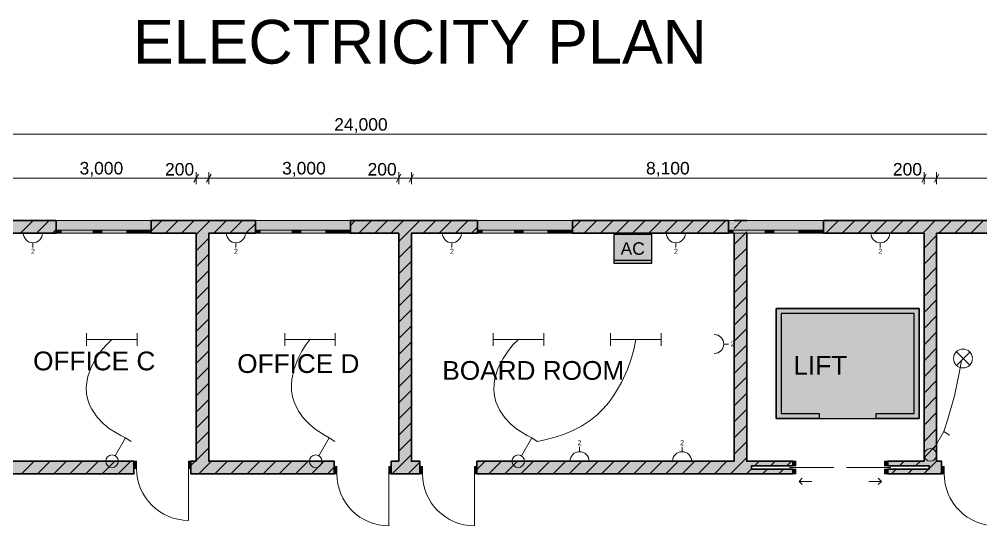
# Model space of a CAD drawing. Header units: millimetres. Extents: x 0.6 to 15.5, y 0.6 to 9.4.
# Drawn here: x 4.19 to 10.17, y 6.28 to 9.43 of the extents above; entities that cross this region are included whole.
import ezdxf

# ---------------------------------------------------------------- set-up
doc = ezdxf.new("R2010")
doc.units = ezdxf.units.MM
doc.layers.add('PDF_Geometry', color=7, linetype='Continuous')
doc.layers.add('PDF_Text', color=7, linetype='Continuous')
doc.layers.add('PDF_Solid Fills', color=7, linetype='Continuous', true_color=0xffffff)
doc.styles.add('PDF Arial-BoldMT', font='arial.ttf')
doc.styles.add('PDF ArialMT', font='arial.ttf')

msp = doc.modelspace()

# ---------------------------------------------------------------- hatches: boundary and pattern name
at = {"layer": 'PDF_Solid Fills', "transparency": 33554559}
for points in [[(3.9256, 8.1002), (3.9256, 8.1593), (3.9256, 8.179), (4.419, 8.179), (4.419, 8.1199), (4.419, 8.1002)], [(5.0095, 8.1002), (4.419, 8.1002), (4.419, 8.1199), (4.419, 8.179), (5.0095, 8.179), (5.0095, 8.1199)], [(5.0095, 8.1199), (5.0095, 8.179), (5.6578, 8.179), (5.6578, 8.1199), (5.6578, 8.1002), (5.0095, 8.1002)], [(6.2483, 8.1002), (5.6578, 8.1002), (5.6578, 8.1199), (5.6578, 8.179), (6.2483, 8.179), (6.2483, 8.1199)], [(6.2483, 8.1199), (6.2483, 8.179), (7.0395, 8.179), (7.0395, 8.1199), (7.0395, 8.1002), (6.2483, 8.1002)], [(7.63, 8.1002), (7.0395, 8.1002), (7.0395, 8.1199), (7.0395, 8.179), (7.63, 8.179), (7.63, 8.1199)], [(7.63, 8.1199), (7.63, 8.179), (8.5998, 8.179), (8.5998, 8.1199), (8.5998, 8.1002), (7.63, 8.1002)], [(9.1904, 8.1002), (8.5998, 8.1002), (8.5998, 8.1199), (8.5998, 8.179), (9.1904, 8.179), (9.1904, 8.1199)], [(9.8165, 8.179), (9.8165, 8.1002), (9.1904, 8.1002), (9.1904, 8.1199), (9.1904, 8.179)], [(4.008, 6.6829), (4.9022, 6.6829), (4.9022, 6.6376), (4.9022, 6.6042), (4.008, 6.6042), (4.008, 6.6494)], [(5.2566, 6.6376), (5.2566, 6.6829), (6.148, 6.6829), (6.148, 6.6494), (6.148, 6.6042), (5.2566, 6.6042)], [(6.5023, 6.6494), (6.5023, 6.6829), (6.681, 6.6829), (6.681, 6.6494), (6.681, 6.6042), (6.5023, 6.6042)], [(7.0353, 6.6042), (7.0353, 6.6494), (7.0353, 6.6829), (9.0005, 6.6829), (9.0005, 6.6534), (8.7426, 6.6534), (8.7426, 6.6337), (9.0005, 6.6337), (9.0005, 6.6042)], [(9.591, 6.6829), (9.926, 6.6829), (9.926, 6.6494), (9.926, 6.6042), (9.591, 6.6042), (9.591, 6.6337), (9.8489, 6.6337), (9.8489, 6.6534), (9.591, 6.6534)]]:
    msp.add_hatch(color=256, dxfattribs=at).paths.add_polyline_path(points)

# ---------------------------------------------------------------- linework, layer by layer
at = {"layer": 'PDF_Geometry', "lineweight": 13}
for points in [[(1.4853, 8.7155), (1.5093, 8.7155), (1.5881, 8.7155), (11.0369, 8.7155), (11.1157, 8.7155), (11.1397, 8.7155)], [(1.4853, 8.4433), (1.5093, 8.4433), (1.5881, 8.4433), (3.0054, 8.4433), (3.0841, 8.4433), (4.029, 8.4433), (4.1078, 8.4433), (5.2889, 8.4433), (5.3676, 8.4433), (6.5487, 8.4433), (6.6275, 8.4433), (9.8165, 8.4433), (9.8952, 8.4433), (11.0369, 8.4433), (11.1157, 8.4433), (11.1397, 8.4433)], [(5.3031, 8.4679), (5.2747, 8.4187)], [(5.2889, 8.4064), (5.2889, 8.4802)], [(5.3818, 8.4679), (5.3534, 8.4187)], [(5.3676, 8.4064), (5.3676, 8.4802)], [(6.5629, 8.4679), (6.5345, 8.4187)], [(6.5487, 8.4064), (6.5487, 8.4802)], [(6.6417, 8.4679), (6.6133, 8.4187)], [(6.6275, 8.4064), (6.6275, 8.4802)], [(9.8307, 8.4679), (9.8022, 8.4187)], [(9.8165, 8.4064), (9.8165, 8.4802)], [(9.9094, 8.4679), (9.881, 8.4187)], [(9.8952, 8.4064), (9.8952, 8.4802)], [(4.8505, 6.8288), (4.8205, 6.8423), (4.7508, 6.8842), (4.7108, 6.9167), (4.6723, 6.9572), (4.6394, 7.006), (4.6262, 7.0337), (4.6158, 7.0636), (4.6079, 7.1015), (4.6055, 7.1385), (4.608, 7.1742), (4.6146, 7.2086), (4.6375, 7.2723), (4.6688, 7.3281), (4.7027, 7.3744), (4.7338, 7.4094), (4.7654, 7.4393)], [(6.117, 6.8288), (6.0909, 6.842), (6.0294, 6.8821), (5.9931, 6.9124), (5.9574, 6.9497), (5.9254, 6.9941), (5.9003, 7.0456), (5.8891, 7.0827), (5.8831, 7.1194), (5.8816, 7.1554), (5.884, 7.1906), (5.8982, 7.2572), (5.9208, 7.3167), (5.9468, 7.3669), (5.9715, 7.4057), (5.9971, 7.4393)], [(7.3763, 6.8288), (7.3487, 6.8419), (7.2842, 6.8823), (7.2467, 6.9131), (7.2102, 6.9514), (7.1782, 6.9973), (7.1541, 7.0511), (7.1445, 7.0894), (7.1406, 7.1269), (7.1417, 7.1634), (7.1472, 7.1986), (7.1683, 7.2644), (7.1982, 7.3224), (7.2313, 7.3708), (7.2619, 7.4076), (7.2932, 7.4393)], [(7.411, 6.8049), (7.4423, 6.8107), (7.5219, 6.8314), (7.5732, 6.8489), (7.6286, 6.872), (7.6855, 6.9014), (7.7412, 6.9375), (7.7836, 6.9718), (7.8216, 7.009), (7.8556, 7.0484), (7.8857, 7.0893), (7.9353, 7.1727), (7.972, 7.2536), (7.9975, 7.3264), (8.0137, 7.3854), (8.0245, 7.4393)], [(10.0179, 7.3638), (10.1014, 7.2803)], [(10.1022, 7.3618), (10.0192, 7.2788)], [(9.9401, 6.8682), (9.9628, 6.937), (10.0063, 7.0901), (10.0377, 7.2401), (10.0492, 7.3088)]]:
    msp.add_lwpolyline(points, dxfattribs=at)
at = {"layer": 'PDF_Geometry', "lineweight": 35}
for points in [[(4.9022, 6.6829), (4.1078, 6.6829), (4.1078, 8.1002), (4.419, 8.1002), (4.419, 8.1199), (4.419, 8.179), (3.9256, 8.179), (3.9256, 8.1593), (3.9256, 8.1002), (4.029, 8.1002), (4.029, 6.6829), (4.008, 6.6829)], [(5.2566, 6.6829), (5.2566, 6.6376), (5.2566, 6.6829), (5.2711, 6.6829), (5.2566, 6.6829), (5.2889, 6.6829), (5.2889, 8.1002), (5.0095, 8.1002), (5.0095, 8.1199), (5.0095, 8.179), (5.6578, 8.179), (5.6578, 8.1199), (5.6578, 8.1002), (5.3676, 8.1002), (5.3676, 6.6829), (6.148, 6.6829)], [(6.681, 6.6829), (6.6275, 6.6829), (6.6275, 8.1002), (7.0395, 8.1002), (7.0395, 8.1199), (7.0395, 8.179), (6.2483, 8.179), (6.2483, 8.1199), (6.2483, 8.1002), (6.5487, 8.1002), (6.5487, 6.6829), (6.5023, 6.6829)], [(8.7141, 8.179), (8.6353, 8.179)], [(10.3676, 8.179), (9.8952, 8.179), (9.8165, 8.179), (9.1904, 8.179), (9.1904, 8.1199), (9.1904, 8.1002), (9.8165, 8.1002), (9.8165, 6.6829), (9.591, 6.6829), (9.591, 6.6534), (9.8489, 6.6534), (9.8489, 6.6337), (9.591, 6.6337), (9.591, 6.6042), (9.926, 6.6042), (9.926, 6.6494), (9.926, 6.6829), (9.8952, 6.6829), (9.8952, 8.1002), (10.3676, 8.1002)], [(4.419, 8.1002), (4.419, 8.1199)], [(5.0095, 8.1002), (5.0095, 8.1199)], [(5.6578, 8.1002), (5.6578, 8.1199)], [(6.2483, 8.1002), (6.2483, 8.1199)], [(7.0353, 6.6042), (7.0353, 6.6494), (7.0353, 6.6042), (7.0499, 6.6042), (7.0353, 6.6042), (9.0005, 6.6042), (9.0005, 6.6337), (8.7426, 6.6337), (8.7426, 6.6534), (9.0005, 6.6534), (9.0005, 6.6829), (8.7141, 6.6829), (8.7141, 8.1002)], [(8.6353, 8.1002), (8.6353, 6.6829), (7.0353, 6.6829), (7.0499, 6.6829), (7.0353, 6.6829), (7.0353, 6.6494), (7.0353, 6.6829)], [(7.0395, 8.1002), (7.0395, 8.1199)], [(7.63, 8.1002), (7.63, 8.1199)], [(8.5998, 8.1002), (8.5998, 8.1199)], [(9.1904, 8.1002), (9.1904, 8.1199)], [(4.008, 6.6042), (4.0226, 6.6042), (4.008, 6.6042), (4.008, 6.6494), (4.008, 6.6042), (4.9022, 6.6042), (4.8877, 6.6042), (4.9022, 6.6042), (4.9022, 6.6376), (4.9022, 6.6829), (4.8877, 6.6829), (4.9022, 6.6829), (4.9022, 6.6376), (4.9022, 6.6042)], [(6.5023, 6.6042), (6.5023, 6.6494), (6.5023, 6.6042), (6.5169, 6.6042), (6.5023, 6.6042), (6.681, 6.6042)], [(9.0005, 6.6534), (9.0005, 6.6829)], [(9.591, 6.6534), (9.591, 6.6829)], [(9.926, 6.6042), (9.9114, 6.6042), (9.926, 6.6042), (9.926, 6.6494), (9.926, 6.6829), (9.9114, 6.6829), (9.926, 6.6829)], [(5.2566, 6.6042), (5.2711, 6.6042), (5.2566, 6.6042), (5.2566, 6.6376), (5.2566, 6.6042), (6.148, 6.6042)], [(9.0005, 6.6042), (9.0005, 6.6337)], [(9.591, 6.6042), (9.591, 6.6337)]]:
    msp.add_lwpolyline(points, dxfattribs=at)
at = {"layer": 'PDF_Geometry', "color": 21, "lineweight": 9, "true_color": 0xff9955}
for points in [[(4.2743, 8.179), (4.1956, 8.1002)], [(4.3745, 8.179), (4.2958, 8.1002)], [(5.0761, 8.179), (5.0095, 8.1125)], [(5.1763, 8.179), (5.0975, 8.1002)], [(5.2765, 8.179), (5.1978, 8.1002)], [(5.3767, 8.179), (5.298, 8.1002), (5.2889, 8.0911)], [(5.4769, 8.179), (5.3982, 8.1002)], [(5.5772, 8.179), (5.4984, 8.1002)], [(5.6578, 8.1593), (5.5986, 8.1002)], [(6.2787, 8.179), (6.2483, 8.1486)], [(6.3789, 8.179), (6.3002, 8.1002)], [(6.4792, 8.179), (6.4004, 8.1002)], [(6.5794, 8.179), (6.5006, 8.1002)], [(6.6796, 8.179), (6.6009, 8.1002), (6.5487, 8.0481)], [(6.7798, 8.179), (6.7011, 8.1002)], [(6.88, 8.179), (6.8013, 8.1002)], [(6.9803, 8.179), (6.9015, 8.1002)], [(7.0395, 8.138), (7.0017, 8.1002)], [(7.6818, 8.179), (7.63, 8.1272)], [(7.782, 8.179), (7.7033, 8.1002)], [(7.8822, 8.179), (7.8035, 8.1002)], [(7.9825, 8.179), (7.9037, 8.1002)], [(8.0827, 8.179), (8.0039, 8.1002)], [(8.1829, 8.179), (8.1042, 8.1002)], [(8.2831, 8.179), (8.2044, 8.1002)], [(8.3833, 8.179), (8.3046, 8.1002)], [(8.4836, 8.179), (8.4048, 8.1002)], [(8.5838, 8.179), (8.505, 8.1002)], [(8.6353, 8.1303), (8.684, 8.179)], [(9.2853, 8.179), (9.2066, 8.1002)], [(9.3855, 8.179), (9.3068, 8.1002)], [(9.4857, 8.179), (9.407, 8.1002)], [(9.586, 8.179), (9.5072, 8.1002)], [(9.6862, 8.179), (9.6075, 8.1002)], [(9.7864, 8.179), (9.7077, 8.1002)], [(9.8866, 8.179), (9.8165, 8.1088), (9.8079, 8.1002)], [(9.9081, 8.1002), (9.9868, 8.179)], [(10.0083, 8.1002), (10.0871, 8.179)], [(10.1085, 8.1002), (10.1873, 8.179)], [(4.419, 8.1232), (4.396, 8.1002)], [(8.6353, 8.0301), (8.7141, 8.1088)], [(9.8165, 8.0086), (9.8952, 8.0873)], [(5.2889, 7.9909), (5.3676, 8.0696)], [(6.5487, 7.9479), (6.6275, 8.0266)], [(5.2889, 7.8907), (5.3676, 7.9694)], [(8.6353, 7.9299), (8.7141, 8.0086)], [(9.8165, 7.9083), (9.8952, 7.9871)], [(6.5487, 7.8477), (6.6275, 7.9264)], [(8.6353, 7.8297), (8.7141, 7.9084)], [(5.2889, 7.7905), (5.3676, 7.8692)], [(9.8165, 7.8081), (9.8952, 7.8869)], [(6.5487, 7.7474), (6.6275, 7.8262)], [(8.6353, 7.7294), (8.7141, 7.8082)], [(9.8165, 7.7079), (9.8952, 7.7866)], [(5.2889, 7.6902), (5.3676, 7.769)], [(6.5487, 7.6472), (6.6275, 7.726)], [(5.2889, 7.59), (5.3676, 7.6688)], [(8.6353, 7.6292), (8.7141, 7.708)], [(9.8165, 7.6077), (9.8952, 7.6864)], [(6.5487, 7.547), (6.6275, 7.6257)], [(8.6353, 7.529), (8.7141, 7.6077)], [(5.2889, 7.4898), (5.3676, 7.5685)], [(9.8165, 7.5075), (9.8952, 7.5862)], [(6.5487, 7.4468), (6.6275, 7.5255)], [(8.6353, 7.4288), (8.7141, 7.5075)], [(9.8165, 7.4072), (9.8952, 7.486)], [(5.2889, 7.3896), (5.3676, 7.4683)], [(6.5487, 7.3466), (6.6275, 7.4253)], [(5.2889, 7.2894), (5.3676, 7.3681)], [(8.6353, 7.3286), (8.7141, 7.4073)], [(9.8165, 7.307), (9.8952, 7.3858)], [(6.5487, 7.2463), (6.6275, 7.3251)], [(8.6353, 7.2283), (8.7141, 7.3071)], [(5.2889, 7.1891), (5.3676, 7.2679)], [(9.8165, 7.2068), (9.8952, 7.2855)], [(6.5487, 7.1461), (6.6275, 7.2249)], [(8.6353, 7.1281), (8.7141, 7.2069)], [(9.8165, 7.1066), (9.8952, 7.1853)], [(5.2889, 7.0889), (5.3676, 7.1677)], [(6.5487, 7.0459), (6.6275, 7.1246)], [(5.2889, 6.9887), (5.3676, 7.0674)], [(8.6353, 7.0279), (8.7141, 7.1066)], [(9.8165, 7.0064), (9.8952, 7.0851)], [(6.5487, 6.9457), (6.6275, 7.0244)], [(8.6353, 6.9277), (8.7141, 7.0064)], [(5.2889, 6.8885), (5.3676, 6.9672)], [(9.8165, 6.9061), (9.8952, 6.9849)], [(6.5487, 6.8455), (6.6275, 6.9242)], [(8.6353, 6.8275), (8.7141, 6.9062)], [(9.8165, 6.8059), (9.8952, 6.8847)], [(5.2889, 6.7883), (5.3676, 6.867)], [(6.5487, 6.7453), (6.6275, 6.824)], [(5.2889, 6.6881), (5.3676, 6.7668)], [(8.6353, 6.7272), (8.7141, 6.806)], [(9.8165, 6.7057), (9.8952, 6.7844)], [(6.6275, 6.7238), (6.5866, 6.6829), (6.5079, 6.6042)], [(8.7141, 6.7058), (8.6912, 6.6829), (8.6125, 6.6042)], [(4.2816, 6.6829), (4.2028, 6.6042)], [(4.3817, 6.6829), (4.303, 6.6042)], [(4.482, 6.6829), (4.4032, 6.6042)], [(4.5822, 6.6829), (4.5035, 6.6042)], [(4.6824, 6.6829), (4.6037, 6.6042)], [(4.7827, 6.6829), (4.7039, 6.6042)], [(4.8829, 6.6829), (4.8041, 6.6042)], [(5.2838, 6.6829), (5.2566, 6.6557)], [(5.384, 6.6829), (5.3052, 6.6042)], [(5.4842, 6.6829), (5.4055, 6.6042)], [(5.5844, 6.6829), (5.5056, 6.6042)], [(5.6846, 6.6829), (5.6059, 6.6042)], [(5.7849, 6.6829), (5.7061, 6.6042)], [(5.8851, 6.6829), (5.8063, 6.6042)], [(5.9853, 6.6829), (5.9066, 6.6042)], [(6.0855, 6.6829), (6.0068, 6.6042)], [(6.148, 6.6451), (6.107, 6.6042)], [(6.681, 6.6771), (6.6081, 6.6042)], [(7.0877, 6.6829), (7.0353, 6.6305)], [(7.1879, 6.6829), (7.1092, 6.6042)], [(7.2881, 6.6829), (7.2094, 6.6042)], [(7.3884, 6.6829), (7.3096, 6.6042)], [(7.4886, 6.6829), (7.4098, 6.6042)], [(7.5888, 6.6829), (7.5101, 6.6042)], [(7.689, 6.6829), (7.6103, 6.6042)], [(7.7892, 6.6829), (7.7105, 6.6042)], [(7.8895, 6.6829), (7.8107, 6.6042)], [(7.9897, 6.6829), (7.9109, 6.6042)], [(8.0899, 6.6829), (8.0112, 6.6042)], [(8.1901, 6.6829), (8.1114, 6.6042)], [(8.2903, 6.6829), (8.2116, 6.6042)], [(8.3906, 6.6829), (8.3118, 6.6042)], [(8.4908, 6.6829), (8.412, 6.6042)], [(8.591, 6.6829), (8.5123, 6.6042)], [(8.7914, 6.6829), (8.7619, 6.6534)], [(8.8917, 6.6829), (8.8622, 6.6534)], [(8.9919, 6.6829), (8.9624, 6.6534)], [(9.5932, 6.6829), (9.591, 6.6807)], [(9.6934, 6.6829), (9.6639, 6.6534)], [(9.7937, 6.6829), (9.7641, 6.6534)], [(9.8952, 6.6842), (9.8939, 6.6829), (9.8489, 6.6379)], [(8.7424, 6.6339), (8.7127, 6.6042)], [(8.8425, 6.6337), (8.8129, 6.6042)], [(8.9427, 6.6337), (8.9131, 6.6042)], [(9.6442, 6.6337), (9.6147, 6.6042)], [(9.7444, 6.6337), (9.7149, 6.6042)], [(9.8447, 6.6337), (9.8152, 6.6042)], [(9.926, 6.6148), (9.9154, 6.6042)]]:
    msp.add_lwpolyline(points, dxfattribs=at)
at = {"layer": 'PDF_Geometry', "color": 30, "lineweight": 18, "true_color": 0xff6600}
for points in [[(4.419, 8.179), (5.0095, 8.179)], [(5.6578, 8.179), (6.2483, 8.179)], [(7.0395, 8.179), (7.63, 8.179)], [(8.5998, 8.179), (9.1904, 8.179)], [(4.419, 8.1002), (5.0095, 8.1002)], [(4.6481, 8.1199), (4.4485, 8.1199)], [(4.4485, 8.1002), (4.6481, 8.1002)], [(4.857, 8.1199), (4.7017, 8.1199)], [(4.7017, 8.1002), (4.857, 8.1002)], [(4.98, 8.1199), (4.9259, 8.1199)], [(4.9259, 8.1002), (4.98, 8.1002)], [(5.6578, 8.1002), (6.2483, 8.1002)], [(5.8869, 8.1199), (5.6873, 8.1199)], [(5.6873, 8.1002), (5.8869, 8.1002)], [(6.0958, 8.1199), (5.9405, 8.1199)], [(5.9405, 8.1002), (6.0958, 8.1002)], [(6.2188, 8.1199), (6.1647, 8.1199)], [(6.1647, 8.1002), (6.2188, 8.1002)], [(7.0395, 8.1002), (7.63, 8.1002)], [(7.069, 8.1199), (7.2686, 8.1199)], [(7.2686, 8.1002), (7.069, 8.1002)], [(7.3222, 8.1199), (7.4775, 8.1199)], [(7.4775, 8.1002), (7.3222, 8.1002)], [(7.5464, 8.1199), (7.6005, 8.1199)], [(7.6005, 8.1002), (7.5464, 8.1002)], [(8.5998, 8.1002), (9.1904, 8.1002)], [(8.6294, 8.1199), (8.829, 8.1199)], [(8.829, 8.1002), (8.6294, 8.1002)], [(8.8825, 8.1199), (9.0378, 8.1199)], [(9.0378, 8.1002), (8.8825, 8.1002)], [(9.1067, 8.1199), (9.1609, 8.1199)], [(9.1609, 8.1002), (9.1067, 8.1002)], [(8.9808, 6.6435), (9.2564, 6.6435)], [(9.6107, 6.6435), (9.3351, 6.6435)], [(9.0398, 6.5569), (9.0595, 6.5766)], [(9.1186, 6.5569), (9.0398, 6.5569), (9.0595, 6.5372)], [(9.4729, 6.5569), (9.5516, 6.5569), (9.532, 6.5372)], [(9.5516, 6.5569), (9.532, 6.5766)]]:
    msp.add_lwpolyline(points, dxfattribs=at)
at = {"layer": 'PDF_Geometry', "lineweight": 35}
for points in [[(8.5998, 8.179), (8.5998, 8.1199), (8.5998, 8.1002), (7.63, 8.1002), (7.63, 8.1199), (7.63, 8.179)], [(6.148, 6.6829), (6.148, 6.6494), (6.148, 6.6042), (6.1334, 6.6042), (6.148, 6.6042), (6.148, 6.6494), (6.148, 6.6829), (6.1334, 6.6829)], [(6.5169, 6.6829), (6.5023, 6.6829), (6.5023, 6.6494), (6.5023, 6.6829)], [(6.681, 6.6829), (6.681, 6.6494), (6.681, 6.6042), (6.6664, 6.6042), (6.681, 6.6042), (6.681, 6.6494), (6.681, 6.6829), (6.6664, 6.6829)]]:
    msp.add_lwpolyline(points, close=True, dxfattribs=at)
at = {"layer": 'PDF_Geometry', "color": 8, "lineweight": 15, "true_color": 0x7f7f7f}
for points in [[(4.333, 8.1002, -0.414351), (4.2739, 8.0412), (4.2739, 8.0117)], [(5.5953, 8.1002, -0.414349), (5.5362, 8.0412), (5.5362, 8.0117)], [(6.9392, 8.1002, -0.414349), (6.8801, 8.0412), (6.8801, 8.0117)], [(8.3324, 8.1002, -0.414097), (8.2733, 8.0412), (8.2733, 8.0117)], [(9.6039, 8.1002, -0.414353), (9.5448, 8.0412), (9.5448, 8.0117)], [(8.5117, 7.4706, -0.414248), (8.5708, 7.4115), (8.6003, 7.4115)], [(7.6151, 6.6829, -0.414497), (7.6741, 6.742), (7.6741, 6.7715)], [(8.2526, 6.6829, -0.41425), (8.3117, 6.742), (8.3117, 6.7715)]]:
    msp.add_lwpolyline(points, format="xyb", dxfattribs=at)
at = {"layer": 'PDF_Geometry', "color": 30, "lineweight": 20, "true_color": 0xff6600}
for points in [[(4.419, 8.1002), (4.4485, 8.1002), (4.4485, 8.1199), (4.419, 8.1199)], [(5.0095, 8.1199), (4.98, 8.1199), (4.98, 8.1002), (5.0095, 8.1002)], [(5.6578, 8.1002), (5.6873, 8.1002), (5.6873, 8.1199), (5.6578, 8.1199)], [(6.2483, 8.1199), (6.2188, 8.1199), (6.2188, 8.1002), (6.2483, 8.1002)], [(7.0395, 8.1199), (7.069, 8.1199), (7.069, 8.1002), (7.0395, 8.1002)], [(7.63, 8.1002), (7.6005, 8.1002), (7.6005, 8.1199), (7.63, 8.1199)], [(8.5998, 8.1199), (8.6294, 8.1199), (8.6294, 8.1002), (8.5998, 8.1002)], [(9.1904, 8.1002), (9.1609, 8.1002), (9.1609, 8.1199), (9.1904, 8.1199)]]:
    msp.add_lwpolyline(points, dxfattribs=at)
for points in [[(4.6749, 8.1199), (4.6481, 8.1199), (4.6481, 8.1002), (4.6749, 8.1002), (4.7017, 8.1002), (4.7017, 8.1199)], [(4.8914, 8.1199), (4.857, 8.1199), (4.857, 8.1002), (4.8914, 8.1002), (4.9259, 8.1002), (4.9259, 8.1199)], [(5.9137, 8.1199), (5.8869, 8.1199), (5.8869, 8.1002), (5.9137, 8.1002), (5.9405, 8.1002), (5.9405, 8.1199)], [(6.1302, 8.1199), (6.0958, 8.1199), (6.0958, 8.1002), (6.1302, 8.1002), (6.1647, 8.1002), (6.1647, 8.1199)], [(7.2954, 8.1002), (7.2686, 8.1002), (7.2686, 8.1199), (7.2954, 8.1199), (7.3222, 8.1199), (7.3222, 8.1002)], [(7.5119, 8.1002), (7.4775, 8.1002), (7.4775, 8.1199), (7.5119, 8.1199), (7.5464, 8.1199), (7.5464, 8.1002)], [(8.8557, 8.1002), (8.829, 8.1002), (8.829, 8.1199), (8.8557, 8.1199), (8.8825, 8.1199), (8.8825, 8.1002)], [(9.0723, 8.1002), (9.0378, 8.1002), (9.0378, 8.1199), (9.0723, 8.1199), (9.1067, 8.1199), (9.1067, 8.1002)], [(4.9022, 6.6829), (4.918, 6.6829), (4.918, 6.6376), (4.9022, 6.6376)], [(5.2566, 6.6376), (5.2408, 6.6376), (5.2408, 6.6829), (5.2566, 6.6829)], [(6.148, 6.6494), (6.1637, 6.6494), (6.1637, 6.6042), (6.148, 6.6042)], [(6.5023, 6.6042), (6.4866, 6.6042), (6.4866, 6.6494), (6.5023, 6.6494)], [(6.681, 6.6494), (6.6967, 6.6494), (6.6967, 6.6042), (6.681, 6.6042)], [(7.0353, 6.6042), (7.0196, 6.6042), (7.0196, 6.6494), (7.0353, 6.6494)], [(9.0005, 6.6829), (9.0201, 6.6829), (9.0201, 6.6534), (9.0005, 6.6534)], [(9.591, 6.6534), (9.5713, 6.6534), (9.5713, 6.6829), (9.591, 6.6829)], [(9.926, 6.6494), (9.9417, 6.6494), (9.9417, 6.6042), (9.926, 6.6042)], [(9.0005, 6.6337), (9.0201, 6.6337), (9.0201, 6.6042), (9.0005, 6.6042)], [(9.591, 6.6042), (9.5713, 6.6042), (9.5713, 6.6337), (9.591, 6.6337)]]:
    msp.add_lwpolyline(points, close=True, dxfattribs=at)
at = {"layer": 'PDF_Geometry', "color": 216, "lineweight": 25, "true_color": 0x800080}
for points in [[(7.8873, 7.9145), (8.1235, 7.9145), (8.1235, 8.0916), (7.8873, 8.0916)], [(7.8873, 7.9322), (8.1235, 7.9322), (8.1235, 8.0916), (7.8873, 8.0916)], [(9.1642, 6.9477), (8.8964, 6.9477), (8.8964, 7.6327), (9.7862, 7.6327), (9.7862, 6.9477), (9.7862, 7.6327), (8.8964, 7.6327), (8.8964, 6.9477), (9.7862, 6.9477), (9.5185, 6.9477), (9.5185, 6.9792), (9.7547, 6.9792), (9.7547, 7.6012), (8.9279, 7.6012), (8.9279, 6.9792), (9.1642, 6.9792)]]:
    msp.add_lwpolyline(points, close=True, dxfattribs=at)
at = {"layer": 'PDF_Geometry', "color": 8, "lineweight": 15, "true_color": 0x7f7f7f}
for points in [[(4.6079, 7.4787), (4.6079, 7.3999)], [(4.9229, 7.3999), (4.9229, 7.4787)], [(5.8396, 7.4787), (5.8396, 7.3999)], [(6.1546, 7.3999), (6.1546, 7.4787)], [(7.1357, 7.4787), (7.1357, 7.3999)], [(7.4507, 7.3999), (7.4507, 7.4787)], [(7.867, 7.4787), (7.867, 7.3999)], [(8.182, 7.3999), (8.182, 7.4787)], [(4.6079, 7.4393), (4.9229, 7.4393)], [(5.8396, 7.4393), (6.1546, 7.4393)], [(7.1357, 7.4393), (7.4507, 7.4393)], [(7.867, 7.4393), (8.182, 7.4393)], [(4.786, 6.717), (4.8505, 6.8288), (4.8853, 6.8049)], [(6.0525, 6.717), (6.117, 6.8288), (6.1518, 6.8049)], [(7.3118, 6.717), (7.3763, 6.8288), (7.411, 6.8049)], [(9.8755, 6.7564), (9.9401, 6.8682), (9.9748, 6.8442)]]:
    msp.add_lwpolyline(points, dxfattribs=at)
at = {"layer": 'PDF_Geometry', "lineweight": 13}
msp.add_lwpolyline([(10.118, 7.3254, 0.394801), (10.0591, 7.3805, 0.41425), (10, 7.3215, 0.414001), (10.0591, 7.2624, 0.414001), (10.1181, 7.3215)], format="xyb", dxfattribs=at)
at = {"layer": 'PDF_Geometry', "color": 30, "lineweight": 18, "true_color": 0xff6600}
for points in [[(5.2408, 6.6376), (5.2408, 6.3148, -0.414192), (4.918, 6.6376)], [(6.4866, 6.6042), (6.4866, 6.2813, -0.414238), (6.1637, 6.6042)], [(7.0196, 6.6042), (7.0196, 6.2813, -0.414192), (6.6967, 6.6042)], [(10.2646, 6.6042), (10.2646, 6.2813, -0.414238), (9.9417, 6.6042)]]:
    msp.add_lwpolyline(points, format="xyb", dxfattribs=at)
at = {"layer": 'PDF_Geometry', "color": 8, "lineweight": 15, "true_color": 0x7f7f7f}
for centre in [(9.8558, 6.7223), (4.7663, 6.6829), (6.0328, 6.6829), (7.2921, 6.6829)]:
    msp.add_circle(centre, 0.0394, dxfattribs=at)
for centre, radius, start, end in [((4.2739, 8.1002), 0.0591, 180.01103, 269.98897), ((5.5362, 8.1002), 0.0591, 180.01103, 269.98897), ((6.8802, 8.1002), 0.0591, 180.01103, 269.98897), ((8.2733, 8.1002), 0.059, 179.98641, 270.01359), ((9.5448, 8.1002), 0.0591, 180.01106, 269.98894), ((8.5117, 7.4115), 0.0591, 270.02131, 359.97869), ((7.6741, 6.6829), 0.0591, 359.99648, 90.00352), ((8.3117, 6.6829), 0.059, 359.97186, 90.02814)]:
    msp.add_arc(centre, radius, start, end, dxfattribs=at)
at = {"layer": 'PDF_Solid Fills', "lineweight": 0, "transparency": 33554559}
for points in [[(8.6353, 8.179), (8.7141, 8.179), (8.6353, 6.6829), (8.7141, 6.6829)], [(9.8165, 8.179), (9.8952, 8.179), (9.8165, 6.6829), (9.8952, 6.6829)], [(9.8952, 8.179), (11.0369, 8.179), (9.8952, 8.1002), (11.0369, 8.1002)], [(4.419, 8.1002), (4.419, 8.1199), (4.4485, 8.1002), (4.4485, 8.1199)], [(4.4485, 8.1002), (4.4485, 8.1199), (4.6481, 8.1002), (4.6481, 8.1199)], [(4.6749, 8.1199), (4.6749, 8.1002), (4.6481, 8.1199), (4.6481, 8.1002)], [(4.6749, 8.1002), (4.6749, 8.1199), (4.7017, 8.1002), (4.7017, 8.1199)], [(4.7017, 8.1002), (4.7017, 8.1199), (4.857, 8.1002), (4.857, 8.1199)], [(4.8914, 8.1199), (4.8914, 8.1002), (4.857, 8.1199), (4.857, 8.1002)], [(4.8914, 8.1002), (4.8914, 8.1199), (4.9259, 8.1002), (4.9259, 8.1199)], [(4.9259, 8.1002), (4.9259, 8.1199), (4.98, 8.1002), (4.98, 8.1199)], [(5.0095, 8.1199), (5.0095, 8.1002), (4.98, 8.1199), (4.98, 8.1002)], [(5.3676, 6.6829), (5.2889, 6.6829), (5.3676, 8.1002), (5.2889, 8.1002)], [(5.6578, 8.1002), (5.6578, 8.1199), (5.6873, 8.1002), (5.6873, 8.1199)], [(5.6873, 8.1002), (5.6873, 8.1199), (5.8869, 8.1002), (5.8869, 8.1199)], [(5.9137, 8.1199), (5.9137, 8.1002), (5.8869, 8.1199), (5.8869, 8.1002)], [(5.9137, 8.1002), (5.9137, 8.1199), (5.9405, 8.1002), (5.9405, 8.1199)], [(5.9405, 8.1002), (5.9405, 8.1199), (6.0958, 8.1002), (6.0958, 8.1199)], [(6.1302, 8.1199), (6.1302, 8.1002), (6.0958, 8.1199), (6.0958, 8.1002)], [(6.1302, 8.1002), (6.1302, 8.1199), (6.1647, 8.1002), (6.1647, 8.1199)], [(6.1647, 8.1002), (6.1647, 8.1199), (6.2188, 8.1002), (6.2188, 8.1199)], [(6.2483, 8.1199), (6.2483, 8.1002), (6.2188, 8.1199), (6.2188, 8.1002)], [(6.6275, 6.6829), (6.5487, 6.6829), (6.6275, 8.1002), (6.5487, 8.1002)], [(7.0395, 8.1199), (7.069, 8.1199), (7.0395, 8.1002), (7.069, 8.1002)], [(7.069, 8.1199), (7.2686, 8.1199), (7.069, 8.1002), (7.2686, 8.1002)], [(7.2954, 8.1002), (7.2686, 8.1002), (7.2954, 8.1199), (7.2686, 8.1199)], [(7.2954, 8.1199), (7.3222, 8.1199), (7.2954, 8.1002), (7.3222, 8.1002)], [(7.3222, 8.1199), (7.4775, 8.1199), (7.3222, 8.1002), (7.4775, 8.1002)], [(7.5119, 8.1002), (7.4775, 8.1002), (7.5119, 8.1199), (7.4775, 8.1199)], [(7.5119, 8.1199), (7.5464, 8.1199), (7.5119, 8.1002), (7.5464, 8.1002)], [(7.5464, 8.1199), (7.6005, 8.1199), (7.5464, 8.1002), (7.6005, 8.1002)], [(7.63, 8.1002), (7.6005, 8.1002), (7.63, 8.1199), (7.6005, 8.1199)], [(7.8873, 7.9145), (7.8873, 8.0916), (8.1235, 7.9145), (8.1235, 8.0916)], [(8.5998, 8.1199), (8.6294, 8.1199), (8.5998, 8.1002), (8.6294, 8.1002)], [(8.6294, 8.1199), (8.829, 8.1199), (8.6294, 8.1002), (8.829, 8.1002)], [(8.8557, 8.1002), (8.829, 8.1002), (8.8557, 8.1199), (8.829, 8.1199)], [(8.8557, 8.1199), (8.8825, 8.1199), (8.8557, 8.1002), (8.8825, 8.1002)], [(8.8825, 8.1199), (9.0378, 8.1199), (8.8825, 8.1002), (9.0378, 8.1002)], [(9.0723, 8.1002), (9.0378, 8.1002), (9.0723, 8.1199), (9.0378, 8.1199)], [(9.0723, 8.1199), (9.1067, 8.1199), (9.0723, 8.1002), (9.1067, 8.1002)], [(9.1067, 8.1199), (9.1609, 8.1199), (9.1067, 8.1002), (9.1609, 8.1002)], [(9.1904, 8.1002), (9.1609, 8.1002), (9.1904, 8.1199), (9.1609, 8.1199)], [(8.8964, 6.9477), (8.8964, 7.6327), (9.7862, 6.9477), (9.7862, 7.6327)], [(4.9022, 6.6829), (4.918, 6.6829), (4.9022, 6.6376), (4.918, 6.6376)], [(5.2566, 6.6376), (5.2408, 6.6376), (5.2566, 6.6829), (5.2408, 6.6829)], [(6.148, 6.6494), (6.1637, 6.6494), (6.148, 6.6042), (6.1637, 6.6042)], [(6.5023, 6.6042), (6.4866, 6.6042), (6.5023, 6.6494), (6.4866, 6.6494)], [(6.681, 6.6494), (6.6967, 6.6494), (6.681, 6.6042), (6.6967, 6.6042)], [(7.0353, 6.6042), (7.0196, 6.6042), (7.0353, 6.6494), (7.0196, 6.6494)], [(9.0005, 6.6829), (9.0201, 6.6829), (9.0005, 6.6534), (9.0201, 6.6534)], [(9.591, 6.6534), (9.5713, 6.6534), (9.591, 6.6829), (9.5713, 6.6829)], [(9.926, 6.6494), (9.9417, 6.6494), (9.926, 6.6042), (9.9417, 6.6042)], [(9.0005, 6.6337), (9.0201, 6.6337), (9.0005, 6.6042), (9.0201, 6.6042)], [(9.591, 6.6042), (9.5713, 6.6042), (9.591, 6.6337), (9.5713, 6.6337)]]:
    msp.add_solid(points, dxfattribs=at)

# ---------------------------------------------------------------- texts
at = {"layer": 'PDF_Text', "color": 173, "true_color": 0x5555ff, "attachment_point": 4, "style": 'PDF Arial-BoldMT'}
for s, insert, char_height in [('ELECTRICITY PLAN', (4.8958, 9.2891), 0.272127), ('AC', (7.9291, 8.0048), 0.07775), ('OFFICE C', (4.2748, 7.3054), 0.11663), ('OFFICE D', (5.5444, 7.2891), 0.11663), ('BOARD ROOM', (6.8203, 7.2464), 0.11663), ('LIFT', (9.004, 7.2786), 0.11663)]:
    msp.add_mtext(s, dxfattribs=dict(at, insert=insert, char_height=char_height))
at = {"layer": 'PDF_Text', "char_height": 0.07775, "attachment_point": 4, "style": 'PDF ArialMT'}
for s, insert in [('24,000', (6.148, 8.7698)), ('3,000', (4.5637, 8.4977)), ('200', (5.0954, 8.4977)), ('3,000', (5.8235, 8.4977)), ('200', (6.3552, 8.4977)), ('8,100', (8.0873, 8.4977)), ('200', (9.623, 8.4977))]:
    msp.add_mtext(s, dxfattribs=dict(at, insert=insert))
at = {"layer": 'PDF_Text', "color": 8, "true_color": 0x7f7f7f, "char_height": 0.0311, "attachment_point": 4, "style": 'PDF ArialMT'}
for insert in [(4.262, 7.9882), (5.5243, 7.9882), (6.8682, 7.9882), (8.2613, 7.9882), (9.5328, 7.9882), (8.6133, 7.413), (7.6621, 6.798), (8.2997, 6.798)]:
    msp.add_mtext('2', dxfattribs=dict(at, insert=insert))

doc.saveas('drawing.dxf')
